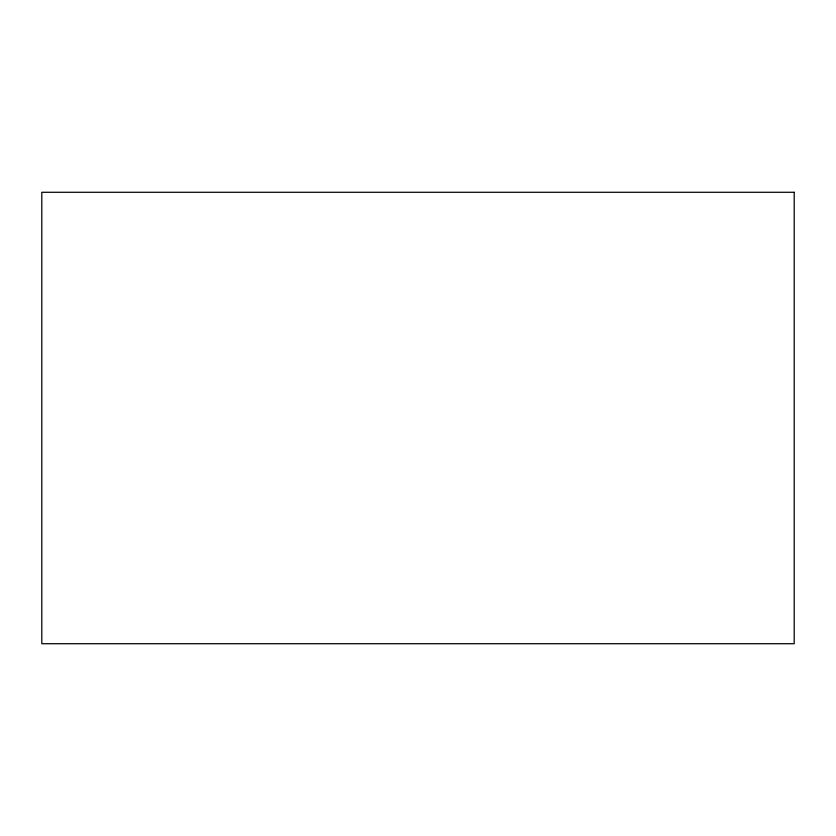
<?xml version="1.0" encoding="UTF-8"?>
<svg xmlns="http://www.w3.org/2000/svg" width="836" height="836" viewBox="0 0 836 836"><rect width="100%" height="100%" fill="white"/><g stroke="black" fill="none" stroke-linecap="round" stroke-linejoin="round"><path stroke-width="1.25" d="M794.2 192.28L41.8 192.28L41.8 643.72L794.2 643.72L794.2 192.28"/></g></svg>
